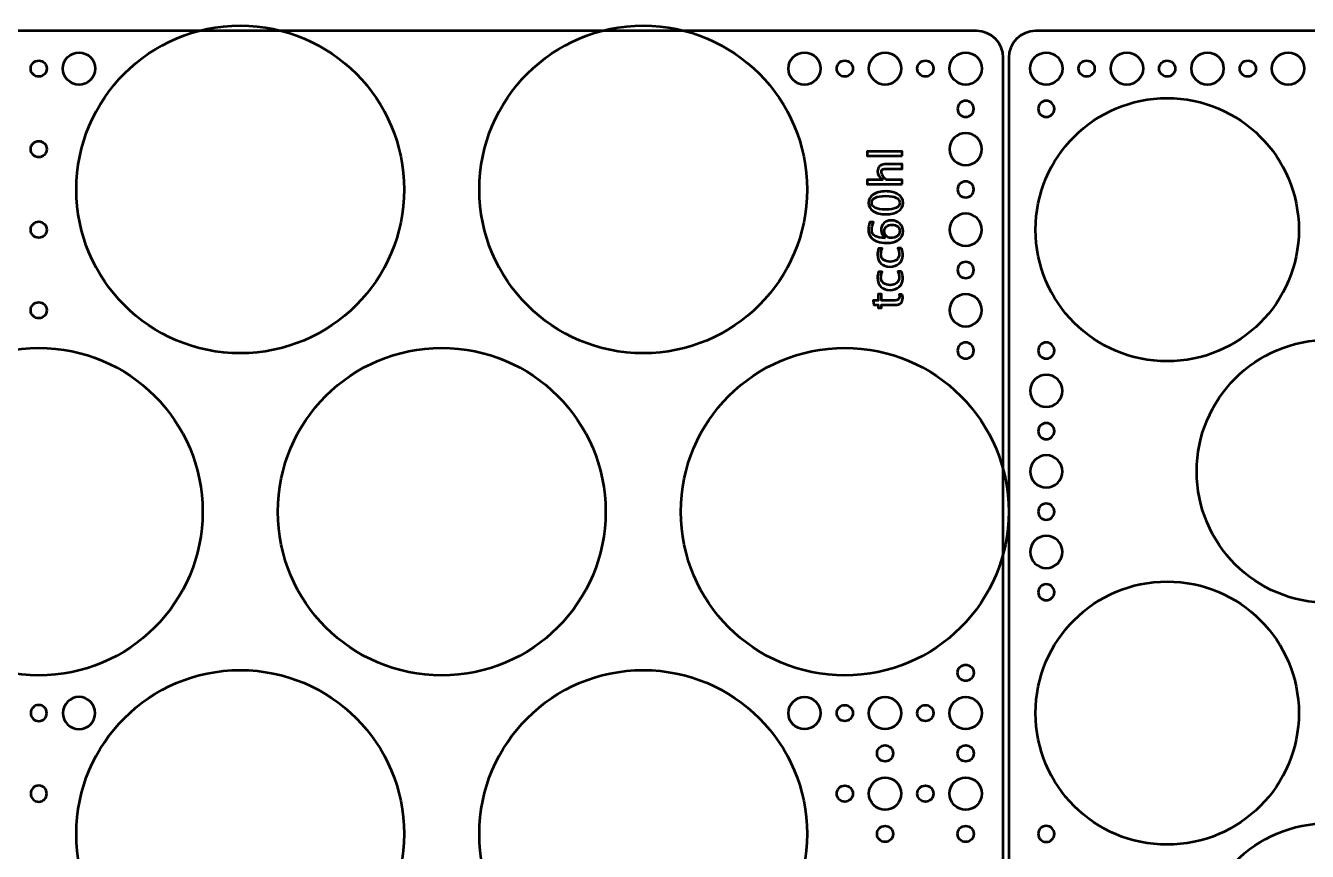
# Model space of a CAD drawing. Header units: centimetres. Extents: x -42.5 to 44.4, y -43.5 to 43.2.
# Drawn here: x -18.24 to 5.61, y -28.82 to -13.45 of the extents above; entities that cross this region are included whole.
import ezdxf

# ---------------------------------------------------------------- set-up
doc = ezdxf.new("R2010")
doc.units = ezdxf.units.CM
doc.header["$MEASUREMENT"] = 0
doc.layers.add('Layer 1', color=7, linetype='Continuous')

msp = doc.modelspace()

# ---------------------------------------------------------------- linework, layer by layer
at = {"layer": 'Layer 1', "lineweight": 53}
for centre, major_axis in [((-14.25, -16.5), (0, 3.05)), ((-6.75, -16.5), (0, 3.05)), ((-17.25001, -14.25001), (0, 0.30001)), ((-3.74999, -14.25001), (0, 0.30001)), ((-2.24999, -14.25001), (0, 0.30001)), ((-0.74999, -14.25001), (0, 0.30001)), ((0.75001, -14.25001), (0, 0.30001)), ((2.25001, -14.25001), (0, 0.30001)), ((3.75001, -14.25001), (0, 0.30001)), ((5.25001, -14.25001), (0, 0.30001)), ((-18, -14.25), (0, 0.15)), ((-3, -14.25), (0, 0.15)), ((-1.5, -14.25), (0, 0.15)), ((1.5, -14.25), (0, 0.15)), ((3, -14.25), (0, 0.15)), ((4.5, -14.25), (0, 0.15)), ((3, -17.25), (0, 2.45)), ((6, -21.75), (0, 2.45)), ((-18, -22.5), (0, 3.05)), ((-10.5, -22.5), (0, 3.05)), ((-3, -22.5), (0, 3.05)), ((3, -26.25), (0, 2.45)), ((-14.25, -28.5), (0, 3.05)), ((-6.75, -28.5), (0, 3.05)), ((6, -30.75), (0, 2.45))]:
    msp.add_ellipse(centre, major_axis=major_axis, ratio=1, dxfattribs=at)
for points, knots in [([(-20.95, -42.95), (-20.95, -42.95), (-20.95, -14.05), (-20.95, -14.05), (-20.95, -14.05), (-20.95, -13.77386), (-20.72614, -13.55), (-20.45, -13.55), (-20.45, -13.55), (-20.45, -13.55), (-0.55, -13.55), (-0.55, -13.55), (-0.55, -13.55), (-0.27386, -13.55), (-0.05, -13.77386), (-0.05, -14.05), (-0.05, -14.05), (-0.05, -14.05), (-0.05, -42.95), (-0.05, -42.95), (-0.05, -42.95), (-0.05, -43.22614), (-0.27386, -43.45), (-0.55, -43.45), (-0.55, -43.45), (-0.55, -43.45), (-20.45, -43.45), (-20.45, -43.45), (-20.45, -43.45), (-20.72614, -43.45), (-20.95, -43.22614), (-20.95, -42.95)], [0, 0, 0, 0, 0.11111111, 0.11111111, 0.11111111, 0.11111111, 0.22222222, 0.22222222, 0.22222222, 0.22222222, 0.33333333, 0.33333333, 0.33333333, 0.33333333, 0.44444444, 0.44444444, 0.44444444, 0.44444444, 0.55555556, 0.55555556, 0.55555556, 0.55555556, 0.66666667, 0.66666667, 0.66666667, 0.66666667, 0.77777778, 0.77777778, 0.77777778, 0.77777778, 1, 1, 1, 1]), ([(0.05, -42.95), (0.05, -42.95), (0.05, -14.05), (0.05, -14.05), (0.05, -14.05), (0.05, -13.77386), (0.27386, -13.55), (0.55, -13.55), (0.55, -13.55), (0.55, -13.55), (20.45, -13.55), (20.45, -13.55), (20.45, -13.55), (20.72614, -13.55), (20.95, -13.77386), (20.95, -14.05), (20.95, -14.05), (20.95, -14.05), (20.95, -42.95), (20.95, -42.95), (20.95, -42.95), (20.95, -43.22614), (20.72614, -43.45), (20.45, -43.45), (20.45, -43.45), (20.45, -43.45), (0.55, -43.45), (0.55, -43.45), (0.55, -43.45), (0.27386, -43.45), (0.05, -43.22614), (0.05, -42.95)], [0, 0, 0, 0, 0.11111111, 0.11111111, 0.11111111, 0.11111111, 0.22222222, 0.22222222, 0.22222222, 0.22222222, 0.33333333, 0.33333333, 0.33333333, 0.33333333, 0.44444444, 0.44444444, 0.44444444, 0.44444444, 0.55555556, 0.55555556, 0.55555556, 0.55555556, 0.66666667, 0.66666667, 0.66666667, 0.66666667, 0.77777778, 0.77777778, 0.77777778, 0.77777778, 1, 1, 1, 1]), ([(-0.9, -15), (-0.9, -14.91716), (-0.83284, -14.85), (-0.75, -14.85), (-0.75, -14.85), (-0.66716, -14.85), (-0.6, -14.91716), (-0.6, -15), (-0.6, -15), (-0.6, -15.08284), (-0.66716, -15.15), (-0.75, -15.15), (-0.75, -15.15), (-0.83284, -15.15), (-0.9, -15.08284), (-0.9, -15)], [0, 0, 0, 0, 0.2, 0.2, 0.2, 0.2, 0.4, 0.4, 0.4, 0.4, 0.6, 0.6, 0.6, 0.6, 1, 1, 1, 1]), ([(0.6, -15), (0.6, -14.91716), (0.66716, -14.85), (0.75, -14.85), (0.75, -14.85), (0.83284, -14.85), (0.9, -14.91716), (0.9, -15), (0.9, -15), (0.9, -15.08284), (0.83284, -15.15), (0.75, -15.15), (0.75, -15.15), (0.66716, -15.15), (0.6, -15.08284), (0.6, -15)], [0, 0, 0, 0, 0.2, 0.2, 0.2, 0.2, 0.4, 0.4, 0.4, 0.4, 0.6, 0.6, 0.6, 0.6, 1, 1, 1, 1]), ([(-1.05, -15.75), (-1.05, -15.58431), (-0.91569, -15.45), (-0.75, -15.45), (-0.75, -15.45), (-0.58431, -15.45), (-0.45, -15.58431), (-0.45, -15.75), (-0.45, -15.75), (-0.45, -15.91569), (-0.58431, -16.05), (-0.75, -16.05), (-0.75, -16.05), (-0.91569, -16.05), (-1.05, -15.91569), (-1.05, -15.75)], [0, 0, 0, 0, 0.2, 0.2, 0.2, 0.2, 0.4, 0.4, 0.4, 0.4, 0.6, 0.6, 0.6, 0.6, 1, 1, 1, 1]), ([(-17.85, -15.75), (-17.85, -15.66716), (-17.91716, -15.6), (-18, -15.6), (-18, -15.6), (-18.08284, -15.6), (-18.15, -15.66716), (-18.15, -15.75), (-18.15, -15.75), (-18.15, -15.83284), (-18.08284, -15.9), (-18, -15.9), (-18, -15.9), (-17.91716, -15.9), (-17.85, -15.83284), (-17.85, -15.75)], [0, 0, 0, 0, 0.2, 0.2, 0.2, 0.2, 0.4, 0.4, 0.4, 0.4, 0.6, 0.6, 0.6, 0.6, 1, 1, 1, 1]), ([(-0.9, -16.5), (-0.9, -16.41716), (-0.83284, -16.35), (-0.75, -16.35), (-0.75, -16.35), (-0.66716, -16.35), (-0.6, -16.41716), (-0.6, -16.5), (-0.6, -16.5), (-0.6, -16.58284), (-0.66716, -16.65), (-0.75, -16.65), (-0.75, -16.65), (-0.83284, -16.65), (-0.9, -16.58284), (-0.9, -16.5)], [0, 0, 0, 0, 0.2, 0.2, 0.2, 0.2, 0.4, 0.4, 0.4, 0.4, 0.6, 0.6, 0.6, 0.6, 1, 1, 1, 1]), ([(-17.85, -17.25), (-17.85, -17.16716), (-17.91716, -17.1), (-18, -17.1), (-18, -17.1), (-18.08284, -17.1), (-18.15, -17.16716), (-18.15, -17.25), (-18.15, -17.25), (-18.15, -17.33284), (-18.08284, -17.4), (-18, -17.4), (-18, -17.4), (-17.91716, -17.4), (-17.85, -17.33284), (-17.85, -17.25)], [0, 0, 0, 0, 0.2, 0.2, 0.2, 0.2, 0.4, 0.4, 0.4, 0.4, 0.6, 0.6, 0.6, 0.6, 1, 1, 1, 1]), ([(-1.05, -17.25), (-1.05, -17.08431), (-0.91569, -16.95), (-0.75, -16.95), (-0.75, -16.95), (-0.58431, -16.95), (-0.45, -17.08431), (-0.45, -17.25), (-0.45, -17.25), (-0.45, -17.41569), (-0.58431, -17.55), (-0.75, -17.55), (-0.75, -17.55), (-0.91569, -17.55), (-1.05, -17.41569), (-1.05, -17.25)], [0, 0, 0, 0, 0.2, 0.2, 0.2, 0.2, 0.4, 0.4, 0.4, 0.4, 0.6, 0.6, 0.6, 0.6, 1, 1, 1, 1]), ([(-0.9, -18), (-0.9, -17.91716), (-0.83284, -17.85), (-0.75, -17.85), (-0.75, -17.85), (-0.66716, -17.85), (-0.6, -17.91716), (-0.6, -18), (-0.6, -18), (-0.6, -18.08284), (-0.66716, -18.15), (-0.75, -18.15), (-0.75, -18.15), (-0.83284, -18.15), (-0.9, -18.08284), (-0.9, -18)], [0, 0, 0, 0, 0.2, 0.2, 0.2, 0.2, 0.4, 0.4, 0.4, 0.4, 0.6, 0.6, 0.6, 0.6, 1, 1, 1, 1]), ([(-17.85, -18.75), (-17.85, -18.66716), (-17.91716, -18.6), (-18, -18.6), (-18, -18.6), (-18.08284, -18.6), (-18.15, -18.66716), (-18.15, -18.75), (-18.15, -18.75), (-18.15, -18.83284), (-18.08284, -18.9), (-18, -18.9), (-18, -18.9), (-17.91716, -18.9), (-17.85, -18.83284), (-17.85, -18.75)], [0, 0, 0, 0, 0.2, 0.2, 0.2, 0.2, 0.4, 0.4, 0.4, 0.4, 0.6, 0.6, 0.6, 0.6, 1, 1, 1, 1]), ([(-1.05, -18.75), (-1.05, -18.58431), (-0.91569, -18.45), (-0.75, -18.45), (-0.75, -18.45), (-0.58431, -18.45), (-0.45, -18.58431), (-0.45, -18.75), (-0.45, -18.75), (-0.45, -18.91569), (-0.58431, -19.05), (-0.75, -19.05), (-0.75, -19.05), (-0.91569, -19.05), (-1.05, -18.91569), (-1.05, -18.75)], [0, 0, 0, 0, 0.2, 0.2, 0.2, 0.2, 0.4, 0.4, 0.4, 0.4, 0.6, 0.6, 0.6, 0.6, 1, 1, 1, 1]), ([(-0.9, -19.5), (-0.9, -19.41716), (-0.83284, -19.35), (-0.75, -19.35), (-0.75, -19.35), (-0.66716, -19.35), (-0.6, -19.41716), (-0.6, -19.5), (-0.6, -19.5), (-0.6, -19.58284), (-0.66716, -19.65), (-0.75, -19.65), (-0.75, -19.65), (-0.83284, -19.65), (-0.9, -19.58284), (-0.9, -19.5)], [0, 0, 0, 0, 0.2, 0.2, 0.2, 0.2, 0.4, 0.4, 0.4, 0.4, 0.6, 0.6, 0.6, 0.6, 1, 1, 1, 1]), ([(0.6, -19.5), (0.6, -19.41716), (0.66716, -19.35), (0.75, -19.35), (0.75, -19.35), (0.83284, -19.35), (0.9, -19.41716), (0.9, -19.5), (0.9, -19.5), (0.9, -19.58284), (0.83284, -19.65), (0.75, -19.65), (0.75, -19.65), (0.66716, -19.65), (0.6, -19.58284), (0.6, -19.5)], [0, 0, 0, 0, 0.2, 0.2, 0.2, 0.2, 0.4, 0.4, 0.4, 0.4, 0.6, 0.6, 0.6, 0.6, 1, 1, 1, 1]), ([(0.45, -20.25), (0.45, -20.08431), (0.58431, -19.95), (0.75, -19.95), (0.75, -19.95), (0.91569, -19.95), (1.05, -20.08431), (1.05, -20.25), (1.05, -20.25), (1.05, -20.41569), (0.91569, -20.55), (0.75, -20.55), (0.75, -20.55), (0.58431, -20.55), (0.45, -20.41569), (0.45, -20.25)], [0, 0, 0, 0, 0.2, 0.2, 0.2, 0.2, 0.4, 0.4, 0.4, 0.4, 0.6, 0.6, 0.6, 0.6, 1, 1, 1, 1]), ([(0.6, -21), (0.6, -20.91716), (0.66716, -20.85), (0.75, -20.85), (0.75, -20.85), (0.83284, -20.85), (0.9, -20.91716), (0.9, -21), (0.9, -21), (0.9, -21.08284), (0.83284, -21.15), (0.75, -21.15), (0.75, -21.15), (0.66716, -21.15), (0.6, -21.08284), (0.6, -21)], [0, 0, 0, 0, 0.2, 0.2, 0.2, 0.2, 0.4, 0.4, 0.4, 0.4, 0.6, 0.6, 0.6, 0.6, 1, 1, 1, 1]), ([(0.45, -21.75), (0.45, -21.58431), (0.58431, -21.45), (0.75, -21.45), (0.75, -21.45), (0.91569, -21.45), (1.05, -21.58431), (1.05, -21.75), (1.05, -21.75), (1.05, -21.91569), (0.91569, -22.05), (0.75, -22.05), (0.75, -22.05), (0.58431, -22.05), (0.45, -21.91569), (0.45, -21.75)], [0, 0, 0, 0, 0.2, 0.2, 0.2, 0.2, 0.4, 0.4, 0.4, 0.4, 0.6, 0.6, 0.6, 0.6, 1, 1, 1, 1]), ([(0.6, -22.5), (0.6, -22.41716), (0.66716, -22.35), (0.75, -22.35), (0.75, -22.35), (0.83284, -22.35), (0.9, -22.41716), (0.9, -22.5), (0.9, -22.5), (0.9, -22.58284), (0.83284, -22.65), (0.75, -22.65), (0.75, -22.65), (0.66716, -22.65), (0.6, -22.58284), (0.6, -22.5)], [0, 0, 0, 0, 0.2, 0.2, 0.2, 0.2, 0.4, 0.4, 0.4, 0.4, 0.6, 0.6, 0.6, 0.6, 1, 1, 1, 1]), ([(0.45, -23.25), (0.45, -23.08431), (0.58431, -22.95), (0.75, -22.95), (0.75, -22.95), (0.91569, -22.95), (1.05, -23.08431), (1.05, -23.25), (1.05, -23.25), (1.05, -23.41569), (0.91569, -23.55), (0.75, -23.55), (0.75, -23.55), (0.58431, -23.55), (0.45, -23.41569), (0.45, -23.25)], [0, 0, 0, 0, 0.2, 0.2, 0.2, 0.2, 0.4, 0.4, 0.4, 0.4, 0.6, 0.6, 0.6, 0.6, 1, 1, 1, 1]), ([(0.6, -24), (0.6, -23.91716), (0.66716, -23.85), (0.75, -23.85), (0.75, -23.85), (0.83284, -23.85), (0.9, -23.91716), (0.9, -24), (0.9, -24), (0.9, -24.08284), (0.83284, -24.15), (0.75, -24.15), (0.75, -24.15), (0.66716, -24.15), (0.6, -24.08284), (0.6, -24)], [0, 0, 0, 0, 0.2, 0.2, 0.2, 0.2, 0.4, 0.4, 0.4, 0.4, 0.6, 0.6, 0.6, 0.6, 1, 1, 1, 1]), ([(-0.9, -25.5), (-0.9, -25.58284), (-0.83284, -25.65), (-0.75, -25.65), (-0.75, -25.65), (-0.66716, -25.65), (-0.6, -25.58284), (-0.6, -25.5), (-0.6, -25.5), (-0.6, -25.41716), (-0.66716, -25.35), (-0.75, -25.35), (-0.75, -25.35), (-0.83284, -25.35), (-0.9, -25.41716), (-0.9, -25.5)], [0, 0, 0, 0, 0.2, 0.2, 0.2, 0.2, 0.4, 0.4, 0.4, 0.4, 0.6, 0.6, 0.6, 0.6, 1, 1, 1, 1]), ([(-16.95, -26.25), (-16.95, -26.41569), (-17.08431, -26.55), (-17.25, -26.55), (-17.25, -26.55), (-17.41569, -26.55), (-17.55, -26.41569), (-17.55, -26.25), (-17.55, -26.25), (-17.55, -26.08431), (-17.41569, -25.95), (-17.25, -25.95), (-17.25, -25.95), (-17.08431, -25.95), (-16.95, -26.08431), (-16.95, -26.25)], [0, 0, 0, 0, 0.2, 0.2, 0.2, 0.2, 0.4, 0.4, 0.4, 0.4, 0.6, 0.6, 0.6, 0.6, 1, 1, 1, 1]), ([(-4.05, -26.25), (-4.05, -26.41569), (-3.91569, -26.55), (-3.75, -26.55), (-3.75, -26.55), (-3.58431, -26.55), (-3.45, -26.41569), (-3.45, -26.25), (-3.45, -26.25), (-3.45, -26.08431), (-3.58431, -25.95), (-3.75, -25.95), (-3.75, -25.95), (-3.91569, -25.95), (-4.05, -26.08431), (-4.05, -26.25)], [0, 0, 0, 0, 0.2, 0.2, 0.2, 0.2, 0.4, 0.4, 0.4, 0.4, 0.6, 0.6, 0.6, 0.6, 1, 1, 1, 1]), ([(-2.55, -26.25), (-2.55, -26.41569), (-2.41569, -26.55), (-2.25, -26.55), (-2.25, -26.55), (-2.08431, -26.55), (-1.95, -26.41569), (-1.95, -26.25), (-1.95, -26.25), (-1.95, -26.08431), (-2.08431, -25.95), (-2.25, -25.95), (-2.25, -25.95), (-2.41569, -25.95), (-2.55, -26.08431), (-2.55, -26.25)], [0, 0, 0, 0, 0.2, 0.2, 0.2, 0.2, 0.4, 0.4, 0.4, 0.4, 0.6, 0.6, 0.6, 0.6, 1, 1, 1, 1]), ([(-1.05, -26.25), (-1.05, -26.41569), (-0.91569, -26.55), (-0.75, -26.55), (-0.75, -26.55), (-0.58431, -26.55), (-0.45, -26.41569), (-0.45, -26.25), (-0.45, -26.25), (-0.45, -26.08431), (-0.58431, -25.95), (-0.75, -25.95), (-0.75, -25.95), (-0.91569, -25.95), (-1.05, -26.08431), (-1.05, -26.25)], [0, 0, 0, 0, 0.2, 0.2, 0.2, 0.2, 0.4, 0.4, 0.4, 0.4, 0.6, 0.6, 0.6, 0.6, 1, 1, 1, 1]), ([(-17.85, -26.25), (-17.85, -26.33284), (-17.91716, -26.4), (-18, -26.4), (-18, -26.4), (-18.08284, -26.4), (-18.15, -26.33284), (-18.15, -26.25), (-18.15, -26.25), (-18.15, -26.16716), (-18.08284, -26.1), (-18, -26.1), (-18, -26.1), (-17.91716, -26.1), (-17.85, -26.16716), (-17.85, -26.25)], [0, 0, 0, 0, 0.2, 0.2, 0.2, 0.2, 0.4, 0.4, 0.4, 0.4, 0.6, 0.6, 0.6, 0.6, 1, 1, 1, 1]), ([(-3.15, -26.25), (-3.15, -26.33284), (-3.08284, -26.4), (-3, -26.4), (-3, -26.4), (-2.91716, -26.4), (-2.85, -26.33284), (-2.85, -26.25), (-2.85, -26.25), (-2.85, -26.16716), (-2.91716, -26.1), (-3, -26.1), (-3, -26.1), (-3.08284, -26.1), (-3.15, -26.16716), (-3.15, -26.25)], [0, 0, 0, 0, 0.2, 0.2, 0.2, 0.2, 0.4, 0.4, 0.4, 0.4, 0.6, 0.6, 0.6, 0.6, 1, 1, 1, 1]), ([(-1.65, -26.25), (-1.65, -26.33284), (-1.58284, -26.4), (-1.5, -26.4), (-1.5, -26.4), (-1.41716, -26.4), (-1.35, -26.33284), (-1.35, -26.25), (-1.35, -26.25), (-1.35, -26.16716), (-1.41716, -26.1), (-1.5, -26.1), (-1.5, -26.1), (-1.58284, -26.1), (-1.65, -26.16716), (-1.65, -26.25)], [0, 0, 0, 0, 0.2, 0.2, 0.2, 0.2, 0.4, 0.4, 0.4, 0.4, 0.6, 0.6, 0.6, 0.6, 1, 1, 1, 1]), ([(-2.4, -27), (-2.4, -27.08284), (-2.33284, -27.15), (-2.25, -27.15), (-2.25, -27.15), (-2.16716, -27.15), (-2.1, -27.08284), (-2.1, -27), (-2.1, -27), (-2.1, -26.91716), (-2.16716, -26.85), (-2.25, -26.85), (-2.25, -26.85), (-2.33284, -26.85), (-2.4, -26.91716), (-2.4, -27)], [0, 0, 0, 0, 0.2, 0.2, 0.2, 0.2, 0.4, 0.4, 0.4, 0.4, 0.6, 0.6, 0.6, 0.6, 1, 1, 1, 1]), ([(-0.9, -27), (-0.9, -27.08284), (-0.83284, -27.15), (-0.75, -27.15), (-0.75, -27.15), (-0.66716, -27.15), (-0.6, -27.08284), (-0.6, -27), (-0.6, -27), (-0.6, -26.91716), (-0.66716, -26.85), (-0.75, -26.85), (-0.75, -26.85), (-0.83284, -26.85), (-0.9, -26.91716), (-0.9, -27)], [0, 0, 0, 0, 0.2, 0.2, 0.2, 0.2, 0.4, 0.4, 0.4, 0.4, 0.6, 0.6, 0.6, 0.6, 1, 1, 1, 1]), ([(-17.85, -27.75), (-17.85, -27.83284), (-17.91716, -27.9), (-18, -27.9), (-18, -27.9), (-18.08284, -27.9), (-18.15, -27.83284), (-18.15, -27.75), (-18.15, -27.75), (-18.15, -27.66716), (-18.08284, -27.6), (-18, -27.6), (-18, -27.6), (-17.91716, -27.6), (-17.85, -27.66716), (-17.85, -27.75)], [0, 0, 0, 0, 0.2, 0.2, 0.2, 0.2, 0.4, 0.4, 0.4, 0.4, 0.6, 0.6, 0.6, 0.6, 1, 1, 1, 1]), ([(-3.15, -27.75), (-3.15, -27.83284), (-3.08284, -27.9), (-3, -27.9), (-3, -27.9), (-2.91716, -27.9), (-2.85, -27.83284), (-2.85, -27.75), (-2.85, -27.75), (-2.85, -27.66716), (-2.91716, -27.6), (-3, -27.6), (-3, -27.6), (-3.08284, -27.6), (-3.15, -27.66716), (-3.15, -27.75)], [0, 0, 0, 0, 0.2, 0.2, 0.2, 0.2, 0.4, 0.4, 0.4, 0.4, 0.6, 0.6, 0.6, 0.6, 1, 1, 1, 1]), ([(-2.55, -27.75), (-2.55, -27.91569), (-2.41569, -28.05), (-2.25, -28.05), (-2.25, -28.05), (-2.08431, -28.05), (-1.95, -27.91569), (-1.95, -27.75), (-1.95, -27.75), (-1.95, -27.58431), (-2.08431, -27.45), (-2.25, -27.45), (-2.25, -27.45), (-2.41569, -27.45), (-2.55, -27.58431), (-2.55, -27.75)], [0, 0, 0, 0, 0.2, 0.2, 0.2, 0.2, 0.4, 0.4, 0.4, 0.4, 0.6, 0.6, 0.6, 0.6, 1, 1, 1, 1]), ([(-1.65, -27.75), (-1.65, -27.83284), (-1.58284, -27.9), (-1.5, -27.9), (-1.5, -27.9), (-1.41716, -27.9), (-1.35, -27.83284), (-1.35, -27.75), (-1.35, -27.75), (-1.35, -27.66716), (-1.41716, -27.6), (-1.5, -27.6), (-1.5, -27.6), (-1.58284, -27.6), (-1.65, -27.66716), (-1.65, -27.75)], [0, 0, 0, 0, 0.2, 0.2, 0.2, 0.2, 0.4, 0.4, 0.4, 0.4, 0.6, 0.6, 0.6, 0.6, 1, 1, 1, 1]), ([(-1.05, -27.75), (-1.05, -27.91569), (-0.91569, -28.05), (-0.75, -28.05), (-0.75, -28.05), (-0.58431, -28.05), (-0.45, -27.91569), (-0.45, -27.75), (-0.45, -27.75), (-0.45, -27.58431), (-0.58431, -27.45), (-0.75, -27.45), (-0.75, -27.45), (-0.91569, -27.45), (-1.05, -27.58431), (-1.05, -27.75)], [0, 0, 0, 0, 0.2, 0.2, 0.2, 0.2, 0.4, 0.4, 0.4, 0.4, 0.6, 0.6, 0.6, 0.6, 1, 1, 1, 1]), ([(-2.4, -28.5), (-2.4, -28.58284), (-2.33284, -28.65), (-2.25, -28.65), (-2.25, -28.65), (-2.16716, -28.65), (-2.1, -28.58284), (-2.1, -28.5), (-2.1, -28.5), (-2.1, -28.41716), (-2.16716, -28.35), (-2.25, -28.35), (-2.25, -28.35), (-2.33284, -28.35), (-2.4, -28.41716), (-2.4, -28.5)], [0, 0, 0, 0, 0.2, 0.2, 0.2, 0.2, 0.4, 0.4, 0.4, 0.4, 0.6, 0.6, 0.6, 0.6, 1, 1, 1, 1]), ([(-0.9, -28.5), (-0.9, -28.58284), (-0.83284, -28.65), (-0.75, -28.65), (-0.75, -28.65), (-0.66716, -28.65), (-0.6, -28.58284), (-0.6, -28.5), (-0.6, -28.5), (-0.6, -28.41716), (-0.66716, -28.35), (-0.75, -28.35), (-0.75, -28.35), (-0.83284, -28.35), (-0.9, -28.41716), (-0.9, -28.5)], [0, 0, 0, 0, 0.2, 0.2, 0.2, 0.2, 0.4, 0.4, 0.4, 0.4, 0.6, 0.6, 0.6, 0.6, 1, 1, 1, 1]), ([(0.6, -28.5), (0.6, -28.41716), (0.66716, -28.35), (0.75, -28.35), (0.75, -28.35), (0.83284, -28.35), (0.9, -28.41716), (0.9, -28.5), (0.9, -28.5), (0.9, -28.58284), (0.83284, -28.65), (0.75, -28.65), (0.75, -28.65), (0.66716, -28.65), (0.6, -28.58284), (0.6, -28.5)], [0, 0, 0, 0, 0.2, 0.2, 0.2, 0.2, 0.4, 0.4, 0.4, 0.4, 0.6, 0.6, 0.6, 0.6, 1, 1, 1, 1])]:
    msp.add_open_spline(points, degree=3, knots=knots, dxfattribs=at)
at = {"layer": 'Layer 1', "color": 5, "lineweight": 53}
for points, knots in [([(-1.93123, -15.87416), (-1.93123, -15.87416), (-2.58401, -15.87416), (-2.58401, -15.87416), (-2.58401, -15.87416), (-2.58401, -15.87416), (-2.58401, -15.79288), (-2.58401, -15.79288), (-2.58401, -15.79288), (-2.58401, -15.79288), (-1.93123, -15.79288), (-1.93123, -15.79288), (-1.93123, -15.79288), (-1.93123, -15.79288), (-1.93123, -15.87416), (-1.93123, -15.87416)], [0, 0, 0, 0, 0.2, 0.2, 0.2, 0.2, 0.4, 0.4, 0.4, 0.4, 0.6, 0.6, 0.6, 0.6, 1, 1, 1, 1]), ([(-1.93123, -16.39966), (-1.93123, -16.39966), (-2.58401, -16.39966), (-2.58401, -16.39966), (-2.58401, -16.39966), (-2.58401, -16.39966), (-2.58401, -16.31838), (-2.58401, -16.31838), (-2.58401, -16.31838), (-2.58401, -16.31838), (-2.29516, -16.31838), (-2.29516, -16.31838), (-2.29516, -16.31838), (-2.35795, -16.27534), (-2.38928, -16.22256), (-2.38928, -16.16019), (-2.38928, -16.16019), (-2.38928, -16.12096), (-2.377, -16.08978), (-2.35231, -16.06678), (-2.35231, -16.06678), (-2.32775, -16.04378), (-2.29459, -16.0322), (-2.25311, -16.0322), (-2.25311, -16.0322), (-2.25311, -16.0322), (-1.93123, -16.0322), (-1.93123, -16.0322), (-1.93123, -16.0322), (-1.93123, -16.0322), (-1.93123, -16.11349), (-1.93123, -16.11349), (-1.93123, -16.11349), (-1.93123, -16.11349), (-2.22658, -16.11349), (-2.22658, -16.11349), (-2.22658, -16.11349), (-2.25988, -16.11349), (-2.28359, -16.11842), (-2.2977, -16.12816), (-2.2977, -16.12816), (-2.31195, -16.13804), (-2.319, -16.15427), (-2.319, -16.17699), (-2.319, -16.17699), (-2.319, -16.22694), (-2.28641, -16.27407), (-2.22121, -16.31838), (-2.22121, -16.31838), (-2.22121, -16.31838), (-1.93123, -16.31838), (-1.93123, -16.31838), (-1.93123, -16.31838), (-1.93123, -16.31838), (-1.93123, -16.39966), (-1.93123, -16.39966)], [0, 0, 0, 0, 0.06666667, 0.06666667, 0.06666667, 0.06666667, 0.13333333, 0.13333333, 0.13333333, 0.13333333, 0.2, 0.2, 0.2, 0.2, 0.26666667, 0.26666667, 0.26666667, 0.26666667, 0.33333333, 0.33333333, 0.33333333, 0.33333333, 0.4, 0.4, 0.4, 0.4, 0.46666667, 0.46666667, 0.46666667, 0.46666667, 0.53333333, 0.53333333, 0.53333333, 0.53333333, 0.6, 0.6, 0.6, 0.6, 0.66666667, 0.66666667, 0.66666667, 0.66666667, 0.73333333, 0.73333333, 0.73333333, 0.73333333, 0.8, 0.8, 0.8, 0.8, 0.86666667, 0.86666667, 0.86666667, 0.86666667, 1, 1, 1, 1]), ([(-1.91599, -16.74877), (-1.91599, -16.81298), (-1.94548, -16.86477), (-2.00433, -16.904), (-2.00433, -16.904), (-2.06317, -16.94337), (-2.14078, -16.96298), (-2.2373, -16.96298), (-2.2373, -16.96298), (-2.33382, -16.96298), (-2.41143, -16.94337), (-2.47028, -16.904), (-2.47028, -16.904), (-2.52912, -16.86477), (-2.55861, -16.81298), (-2.55861, -16.74877), (-2.55861, -16.74877), (-2.55861, -16.68428), (-2.52926, -16.6325), (-2.47056, -16.59327), (-2.47056, -16.59327), (-2.41186, -16.55418), (-2.3341, -16.53456), (-2.2373, -16.53456), (-2.2373, -16.53456), (-2.14078, -16.53456), (-2.06317, -16.55418), (-2.00433, -16.59327), (-2.00433, -16.59327), (-1.94548, -16.6325), (-1.91599, -16.68428), (-1.91599, -16.74877)], [0, 0, 0, 0, 0.11111111, 0.11111111, 0.11111111, 0.11111111, 0.22222222, 0.22222222, 0.22222222, 0.22222222, 0.33333333, 0.33333333, 0.33333333, 0.33333333, 0.44444444, 0.44444444, 0.44444444, 0.44444444, 0.55555556, 0.55555556, 0.55555556, 0.55555556, 0.66666667, 0.66666667, 0.66666667, 0.66666667, 0.77777778, 0.77777778, 0.77777778, 0.77777778, 1, 1, 1, 1]), ([(-1.97695, -16.74891), (-1.97695, -16.66411), (-2.06373, -16.62177), (-2.2373, -16.62177), (-2.2373, -16.62177), (-2.41087, -16.62177), (-2.49765, -16.66411), (-2.49765, -16.74891), (-2.49765, -16.74891), (-2.49765, -16.83344), (-2.41087, -16.87577), (-2.2373, -16.87577), (-2.2373, -16.87577), (-2.06373, -16.87577), (-1.97695, -16.83344), (-1.97695, -16.74891)], [0, 0, 0, 0, 0.2, 0.2, 0.2, 0.2, 0.4, 0.4, 0.4, 0.4, 0.6, 0.6, 0.6, 0.6, 1, 1, 1, 1]), ([(-2.24845, -17.40607), (-2.29883, -17.36713), (-2.32408, -17.31816), (-2.32408, -17.25918), (-2.32408, -17.25918), (-2.32408, -17.20569), (-2.3063, -17.16195), (-2.27089, -17.1278), (-2.27089, -17.1278), (-2.23547, -17.09379), (-2.19017, -17.07672), (-2.13471, -17.07672), (-2.13471, -17.07672), (-2.07107, -17.07672), (-2.01872, -17.09577), (-1.97766, -17.13401), (-1.97766, -17.13401), (-1.93659, -17.17225), (-1.91599, -17.22079), (-1.91599, -17.27992), (-1.91599, -17.27992), (-1.91599, -17.34709), (-1.94322, -17.39986), (-1.99755, -17.43782), (-1.99755, -17.43782), (-2.05202, -17.47592), (-2.12723, -17.49497), (-2.22347, -17.49497), (-2.22347, -17.49497), (-2.35301, -17.49497), (-2.44798, -17.46167), (-2.50866, -17.39521), (-2.50866, -17.39521), (-2.54196, -17.35908), (-2.55861, -17.30913), (-2.55861, -17.24549), (-2.55861, -17.24549), (-2.55861, -17.20852), (-2.55099, -17.16266), (-2.53575, -17.10804), (-2.53575, -17.10804), (-2.53575, -17.10804), (-2.46463, -17.10804), (-2.46463, -17.10804), (-2.46463, -17.10804), (-2.48665, -17.16576), (-2.49765, -17.21317), (-2.49765, -17.25043), (-2.49765, -17.25043), (-2.49765, -17.35414), (-2.41454, -17.40607), (-2.24845, -17.40607)], [0, 0, 0, 0, 0.07142857, 0.07142857, 0.07142857, 0.07142857, 0.14285714, 0.14285714, 0.14285714, 0.14285714, 0.21428571, 0.21428571, 0.21428571, 0.21428571, 0.28571429, 0.28571429, 0.28571429, 0.28571429, 0.35714286, 0.35714286, 0.35714286, 0.35714286, 0.42857143, 0.42857143, 0.42857143, 0.42857143, 0.5, 0.5, 0.5, 0.5, 0.57142857, 0.57142857, 0.57142857, 0.57142857, 0.64285714, 0.64285714, 0.64285714, 0.64285714, 0.71428571, 0.71428571, 0.71428571, 0.71428571, 0.78571429, 0.78571429, 0.78571429, 0.78571429, 0.85714286, 0.85714286, 0.85714286, 0.85714286, 1, 1, 1, 1]), ([(-2.11863, -17.158), (-2.16392, -17.158), (-2.19977, -17.16844), (-2.22615, -17.18947), (-2.22615, -17.18947), (-2.25254, -17.21049), (-2.26566, -17.23928), (-2.26566, -17.27583), (-2.26566, -17.27583), (-2.26566, -17.31068), (-2.25409, -17.34046), (-2.23081, -17.36529), (-2.23081, -17.36529), (-2.20767, -17.39027), (-2.17973, -17.40269), (-2.14713, -17.40269), (-2.14713, -17.40269), (-2.09577, -17.40269), (-2.05456, -17.39083), (-2.02352, -17.36727), (-2.02352, -17.36727), (-1.99247, -17.34356), (-1.97695, -17.31223), (-1.97695, -17.27329), (-1.97695, -17.27329), (-1.97695, -17.23787), (-1.98965, -17.20979), (-2.01505, -17.18904), (-2.01505, -17.18904), (-2.04045, -17.1683), (-2.07502, -17.158), (-2.11863, -17.158)], [0, 0, 0, 0, 0.11111111, 0.11111111, 0.11111111, 0.11111111, 0.22222222, 0.22222222, 0.22222222, 0.22222222, 0.33333333, 0.33333333, 0.33333333, 0.33333333, 0.44444444, 0.44444444, 0.44444444, 0.44444444, 0.55555556, 0.55555556, 0.55555556, 0.55555556, 0.66666667, 0.66666667, 0.66666667, 0.66666667, 0.77777778, 0.77777778, 0.77777778, 0.77777778, 1, 1, 1, 1]), ([(-1.94478, -17.59249), (-1.92897, -17.64512), (-1.92107, -17.69056), (-1.92107, -17.7288), (-1.92107, -17.7288), (-1.92107, -17.78948), (-1.94351, -17.83971), (-1.98824, -17.87965), (-1.98824, -17.87965), (-2.03311, -17.91958), (-2.0897, -17.93962), (-2.15786, -17.93962), (-2.15786, -17.93962), (-2.23067, -17.93962), (-2.28754, -17.91986), (-2.32818, -17.88035), (-2.32818, -17.88035), (-2.36896, -17.84084), (-2.38928, -17.78567), (-2.38928, -17.71483), (-2.38928, -17.71483), (-2.38928, -17.67997), (-2.38448, -17.64075), (-2.37489, -17.59757), (-2.37489, -17.59757), (-2.37489, -17.59757), (-2.3063, -17.59757), (-2.3063, -17.59757), (-2.3063, -17.59757), (-2.31985, -17.64343), (-2.32662, -17.68082), (-2.32662, -17.70961), (-2.32662, -17.70961), (-2.32662, -17.75138), (-2.31096, -17.78482), (-2.27978, -17.8098), (-2.27978, -17.8098), (-2.24859, -17.83477), (-2.20696, -17.84733), (-2.15503, -17.84733), (-2.15503, -17.84733), (-2.10466, -17.84733), (-2.06402, -17.83435), (-2.03283, -17.80853), (-2.03283, -17.80853), (-2.00179, -17.7827), (-1.98626, -17.74898), (-1.98626, -17.70707), (-1.98626, -17.70707), (-1.98626, -17.66996), (-1.99586, -17.63186), (-2.01505, -17.59249), (-2.01505, -17.59249), (-2.01505, -17.59249), (-1.94478, -17.59249), (-1.94478, -17.59249)], [0, 0, 0, 0, 0.06666667, 0.06666667, 0.06666667, 0.06666667, 0.13333333, 0.13333333, 0.13333333, 0.13333333, 0.2, 0.2, 0.2, 0.2, 0.26666667, 0.26666667, 0.26666667, 0.26666667, 0.33333333, 0.33333333, 0.33333333, 0.33333333, 0.4, 0.4, 0.4, 0.4, 0.46666667, 0.46666667, 0.46666667, 0.46666667, 0.53333333, 0.53333333, 0.53333333, 0.53333333, 0.6, 0.6, 0.6, 0.6, 0.66666667, 0.66666667, 0.66666667, 0.66666667, 0.73333333, 0.73333333, 0.73333333, 0.73333333, 0.8, 0.8, 0.8, 0.8, 0.86666667, 0.86666667, 0.86666667, 0.86666667, 1, 1, 1, 1]), ([(-1.94478, -18.02613), (-1.92897, -18.07876), (-1.92107, -18.1242), (-1.92107, -18.16244), (-1.92107, -18.16244), (-1.92107, -18.22312), (-1.94351, -18.27335), (-1.98824, -18.31329), (-1.98824, -18.31329), (-2.03311, -18.35322), (-2.0897, -18.37326), (-2.15786, -18.37326), (-2.15786, -18.37326), (-2.23067, -18.37326), (-2.28754, -18.3535), (-2.32818, -18.31399), (-2.32818, -18.31399), (-2.36896, -18.27448), (-2.38928, -18.21931), (-2.38928, -18.14847), (-2.38928, -18.14847), (-2.38928, -18.11361), (-2.38448, -18.07439), (-2.37489, -18.03121), (-2.37489, -18.03121), (-2.37489, -18.03121), (-2.3063, -18.03121), (-2.3063, -18.03121), (-2.3063, -18.03121), (-2.31985, -18.07707), (-2.32662, -18.11446), (-2.32662, -18.14325), (-2.32662, -18.14325), (-2.32662, -18.18502), (-2.31096, -18.21846), (-2.27978, -18.24344), (-2.27978, -18.24344), (-2.24859, -18.26841), (-2.20696, -18.28097), (-2.15503, -18.28097), (-2.15503, -18.28097), (-2.10466, -18.28097), (-2.06402, -18.26799), (-2.03283, -18.24217), (-2.03283, -18.24217), (-2.00179, -18.21634), (-1.98626, -18.18262), (-1.98626, -18.14071), (-1.98626, -18.14071), (-1.98626, -18.1036), (-1.99586, -18.0655), (-2.01505, -18.02613), (-2.01505, -18.02613), (-2.01505, -18.02613), (-1.94478, -18.02613), (-1.94478, -18.02613)], [0, 0, 0, 0, 0.06666667, 0.06666667, 0.06666667, 0.06666667, 0.13333333, 0.13333333, 0.13333333, 0.13333333, 0.2, 0.2, 0.2, 0.2, 0.26666667, 0.26666667, 0.26666667, 0.26666667, 0.33333333, 0.33333333, 0.33333333, 0.33333333, 0.4, 0.4, 0.4, 0.4, 0.46666667, 0.46666667, 0.46666667, 0.46666667, 0.53333333, 0.53333333, 0.53333333, 0.53333333, 0.6, 0.6, 0.6, 0.6, 0.66666667, 0.66666667, 0.66666667, 0.66666667, 0.73333333, 0.73333333, 0.73333333, 0.73333333, 0.8, 0.8, 0.8, 0.8, 0.86666667, 0.86666667, 0.86666667, 0.86666667, 1, 1, 1, 1]), ([(-1.93137, -18.45369), (-1.92446, -18.47881), (-1.92107, -18.50068), (-1.92107, -18.51916), (-1.92107, -18.51916), (-1.92107, -18.56065), (-1.93292, -18.59297), (-1.95663, -18.61611), (-1.95663, -18.61611), (-1.98034, -18.63939), (-2.01322, -18.65096), (-2.05541, -18.65096), (-2.05541, -18.65096), (-2.05541, -18.65096), (-2.319, -18.65096), (-2.319, -18.65096), (-2.319, -18.65096), (-2.319, -18.65096), (-2.319, -18.70713), (-2.319, -18.70713), (-2.319, -18.70713), (-2.319, -18.70713), (-2.37997, -18.70713), (-2.37997, -18.70713), (-2.37997, -18.70713), (-2.37997, -18.70713), (-2.37997, -18.65096), (-2.37997, -18.65096), (-2.37997, -18.65096), (-2.37997, -18.65096), (-2.4611, -18.65096), (-2.4611, -18.65096), (-2.4611, -18.65096), (-2.4611, -18.65096), (-2.46887, -18.56968), (-2.46887, -18.56968), (-2.46887, -18.56968), (-2.46887, -18.56968), (-2.37997, -18.56968), (-2.37997, -18.56968), (-2.37997, -18.56968), (-2.37997, -18.56968), (-2.37997, -18.452), (-2.37997, -18.452), (-2.37997, -18.452), (-2.37997, -18.452), (-2.319, -18.452), (-2.319, -18.452), (-2.319, -18.452), (-2.319, -18.452), (-2.319, -18.56968), (-2.319, -18.56968), (-2.319, -18.56968), (-2.319, -18.56968), (-2.07008, -18.56968), (-2.07008, -18.56968), (-2.07008, -18.56968), (-2.01138, -18.56968), (-1.98203, -18.54414), (-1.98203, -18.4932), (-1.98203, -18.4932), (-1.98203, -18.48233), (-1.98386, -18.46921), (-1.98739, -18.45369), (-1.98739, -18.45369), (-1.98739, -18.45369), (-1.93137, -18.45369), (-1.93137, -18.45369)], [0, 0, 0, 0, 0.05555556, 0.05555556, 0.05555556, 0.05555556, 0.11111111, 0.11111111, 0.11111111, 0.11111111, 0.16666667, 0.16666667, 0.16666667, 0.16666667, 0.22222222, 0.22222222, 0.22222222, 0.22222222, 0.27777778, 0.27777778, 0.27777778, 0.27777778, 0.33333333, 0.33333333, 0.33333333, 0.33333333, 0.38888889, 0.38888889, 0.38888889, 0.38888889, 0.44444444, 0.44444444, 0.44444444, 0.44444444, 0.5, 0.5, 0.5, 0.5, 0.55555556, 0.55555556, 0.55555556, 0.55555556, 0.61111111, 0.61111111, 0.61111111, 0.61111111, 0.66666667, 0.66666667, 0.66666667, 0.66666667, 0.72222222, 0.72222222, 0.72222222, 0.72222222, 0.77777778, 0.77777778, 0.77777778, 0.77777778, 0.83333333, 0.83333333, 0.83333333, 0.83333333, 0.88888889, 0.88888889, 0.88888889, 0.88888889, 1, 1, 1, 1])]:
    msp.add_open_spline(points, degree=3, knots=knots, dxfattribs=at)

doc.saveas('drawing.dxf')
